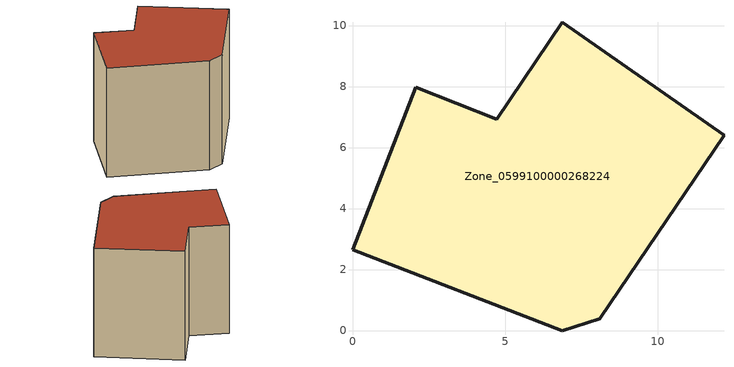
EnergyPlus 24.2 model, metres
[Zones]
Zone_0599100000268224
 floor ground (C_G): 6.87,0 0,2.65 2.07,7.98 4.73,6.92 6.87,10.1 12.18,6.4 8.11,0.39 z0
 wall outside (C_F): 4.73,6.92 2.07,7.98 0,2.65 6.87,0 8.11,0.39 12.18,6.4 6.87,10.1 4.73,6.92 z0:8.54
 roof outside (C_R): 12.18,6.4 6.87,10.1 4.73,6.92 2.07,7.98 0,2.65 6.87,0 8.11,0.39 z8.54
[BUILDING]
Pand.0599100000268224: North Axis=0; Terrain=City; Loads Convergence Tolerance Value=0.04; Temperature Convergence Tolerance Value=0.4; Solar Distribution=FullExterior; Maximum Number of Warmup Days=25; Minimum Number of Warmup Days=1
[Site:Location]
Rotterdam.The.Hague.AP_ZH_NLD Design_Conditions: Latitude=51.96; Longitude=4.45; Time Zone=1; Elevation=-4.5
[SITE:GROUNDTEMPERATURE:BUILDINGSURFACE]
18, 18, 18, 18, 18, 18, 18, 18, 18, 18, 18, 18
[MATERIAL] Thermal Absorptance=0.9; Solar Absorptance=0.7; Visible Absorptance=0.7
Name | Roughness | Thickness | Conductivity | Density | Specific Heat
G.TI.1946 | MediumSmooth | 0.15 | 1 | 540 | 1210
F.TI.1946 | Rough | 0.3 | 0.857143 | 1920 | 840
R.TI.1946 | MediumRough | 0.2 | 0.1 | 1500 | 1000
[CONSTRUCTION]
C_G: G.TI.1946
C_F: F.TI.1946
C_R: R.TI.1946
[ZONE]
Zone_0599100000268224: Type=1; Multiplier=1; Ceiling Height=Autocalculate; Volume=Autocalculate; Floor Area=autocalculate; Part of Total Floor Area=Yes
[ZONEINFILTRATION:DESIGNFLOWRATE]
Infil_Zone_0599100000268224: Zone or ZoneList or Space or SpaceList=Zone_0599100000268224; Schedule=AlwaysOn; Design Flow Rate Calculation Method=Flow/Area; Flow Rate per Floor Area=0.003; Constant Term Coefficient=1; Temperature Term Coefficient=0; Velocity Term Coefficient=0; Velocity Squared Term Coefficient=0
[HVACTEMPLATE:ZONE:IDEALLOADSAIRSYSTEM]
Zone_0599100000268224: Maximum Heating Supply Air Temperature=50; Minimum Cooling Supply Air Temperature=13; Maximum Heating Supply Air Humidity Ratio=0.0156; Minimum Cooling Supply Air Humidity Ratio=0.0077; Heating Limit=NoLimit; Cooling Limit=NoLimit; Dehumidification Control Type=ConstantSensibleHeatRatio; Cooling Sensible Heat Ratio=0.7; Dehumidification Setpoint=60; Humidification Control Type=None; Humidification Setpoint=30; Outdoor Air Method=None; Outdoor Air Flow Rate per Person=0.00944; Outdoor Air Flow Rate per Zone Floor Area=0; Outdoor Air Flow Rate per Zone=0; Demand Controlled Ventilation Type=None; Outdoor Air Economizer Type=NoEconomizer; Heat Recovery Type=None; Sensible Heat Recovery Effectiveness=0.7; Latent Heat Recovery Effectiveness=0.65
[ZONECONTROL:THERMOSTAT]
ThermostatControl_Zone_0599100000268224: Zone or ZoneList=Zone_0599100000268224; Control Type Schedule=DualSetpointControlType; Control 1=Thermostat_Zone_0599100000268224; Temperature Difference Between Cutout And Setpoint=0
[THERMOSTATSETPOINT:DUALSETPOINT]
Thermostat_Zone_0599100000268224: Heating Setpoint Temperature Schedule=HeatingSetpoint_Zone_0599100000268224; Cooling Setpoint Temperature Schedule=CoolingSetpoint_Zone_0599100000268224
[SCHEDULE:COMPACT]
HeatingSetpoint_Zone_0599100000268224: Through: 12/31, For: AllDays, Until: 24:00, 21
CoolingSetpoint_Zone_0599100000268224: Through: 12/31, For: AllDays, Until: 24:00, 24
DualSetpointControlType: Through: 12/31, For: AllDays, Until: 24:00, 4
AlwaysOn: Through: 12/31, For: AllDays, Until: 24:00, 1
